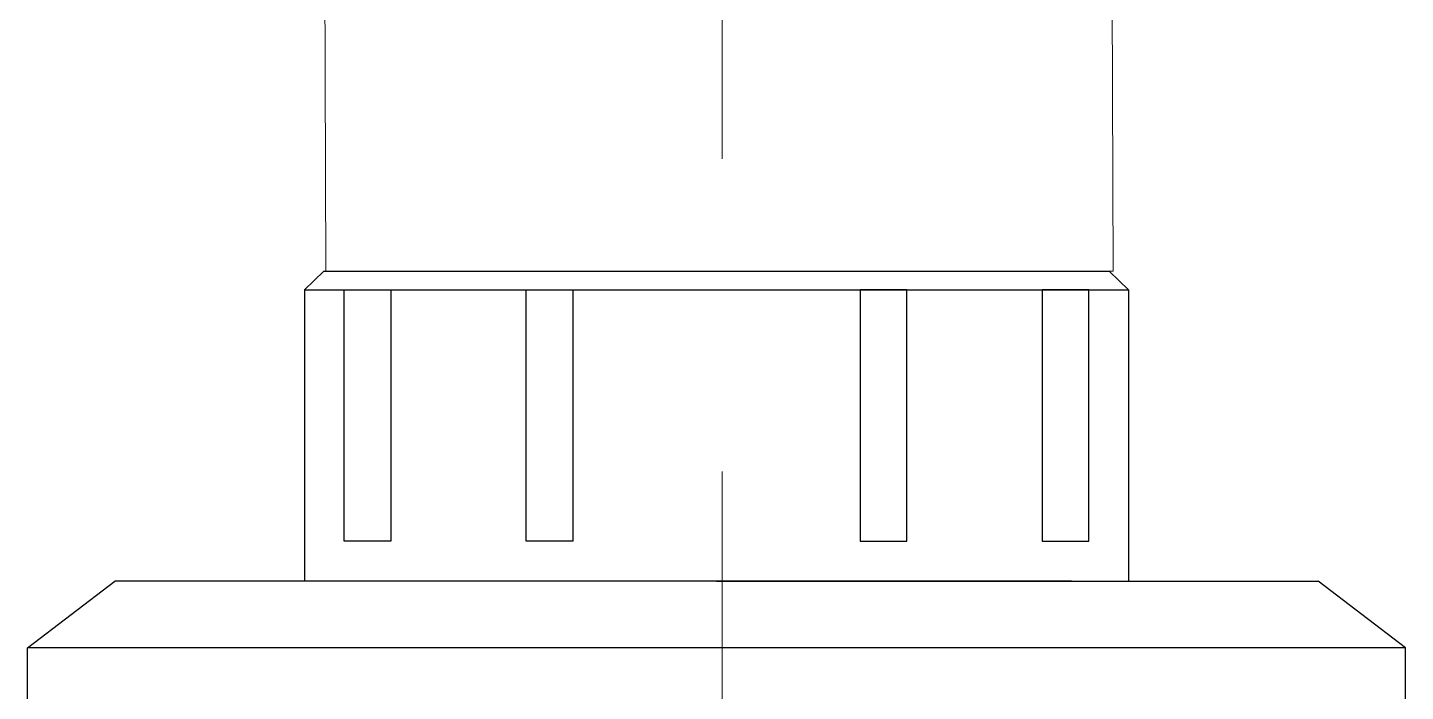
# Model space of a CAD drawing. Header units: millimetres. Extents: x 3795014 to 4300160, y 3869364 to 4016788.
# Drawn here: x 4229125.4 to 4229235.7, y 3922703.4 to 3922756.4 of the extents above; entities that cross this region are included whole.
import ezdxf

# ---------------------------------------------------------------- set-up
doc = ezdxf.new("R2010")
doc.units = ezdxf.units.MM
doc.linetypes.add('CENTER', pattern=[2, 1.25, -0.25, 0.25, -0.25])
doc.layers.add('АРМАТУРА', color=2, linetype='Continuous')
doc.layers.add('Дополнительная', color=7, linetype='Continuous', lineweight=18)

msp = doc.modelspace()

# ---------------------------------------------------------------- linework, layer by layer
at = {"layer": 'АРМАТУРА', "color": 0, "lineweight": -3}
for p, q in [((4229147.57, 3922735.47, 0), (4229149.11, 3922736.96, 0)), ((4229149.11, 3922736.96, 0), (4229211.97, 3922736.96, 0)), ((4229149.11, 3922736.96, 0), (4229211.97, 3922736.96, 0)), ((4229213.52, 3922735.47, 0), (4229211.97, 3922736.96, 0)), ((4229147.57, 3922735.47, 0), (4229147.57, 3922712.17, 0)), ((4229147.57, 3922735.47, 0), (4229213.52, 3922735.47, 0)), ((4229147.57, 3922735.47, 0), (4229213.52, 3922735.47, 0)), ((4229150.73, 3922715.37, 0), (4229150.73, 3922735.47, 0)), ((4229150.73, 3922735.47, 0), (4229154.48, 3922735.47, 0)), ((4229154.48, 3922735.47, 0), (4229154.48, 3922715.37, 0)), ((4229165.31, 3922715.37, 0), (4229165.31, 3922735.47, 0)), ((4229165.31, 3922735.47, 0), (4229169.05, 3922735.47, 0)), ((4229169.05, 3922735.47, 0), (4229169.05, 3922715.37, 0)), ((4229192.03, 3922735.47, 0), (4229192.03, 3922715.37, 0)), ((4229195.77, 3922735.47, 0), (4229192.03, 3922735.47, 0)), ((4229195.77, 3922715.37, 0), (4229195.77, 3922735.47, 0)), ((4229206.61, 3922735.47, 0), (4229206.61, 3922715.37, 0)), ((4229210.35, 3922735.47, 0), (4229206.61, 3922735.47, 0)), ((4229210.35, 3922715.37, 0), (4229210.35, 3922735.47, 0)), ((4229213.52, 3922735.47, 0), (4229213.52, 3922712.17, 0)), ((4229154.48, 3922715.37, 0), (4229150.73, 3922715.37, 0)), ((4229169.05, 3922715.37, 0), (4229165.31, 3922715.37, 0)), ((4229192.03, 3922715.37, 0), (4229195.77, 3922715.37, 0)), ((4229206.61, 3922715.37, 0), (4229210.35, 3922715.37, 0)), ((4229125.4, 3922706.83, 0), (4229132.39, 3922712.17, 0)), ((4229180.54, 3922712.17, 0), (4229132.39, 3922712.17, 0)), ((4229208.97, 3922712.17, 0), (4229152.12, 3922712.17, 0)), ((4229180.54, 3922712.17, 0), (4229228.69, 3922712.17, 0)), ((4229235.69, 3922706.83, 0), (4229228.69, 3922712.17, 0)), ((4229235.69, 3922706.83, 0), (4229125.4, 3922706.83, 0)), ((4229125.4, 3922675.31, 0), (4229125.4, 3922706.83, 0)), ((4229235.69, 3922675.31, 0), (4229235.69, 3922706.83, 0))]:
    msp.add_line(p, q, dxfattribs=at)
at = {"layer": 'Дополнительная', "linetype": 'CENTER', "ltscale": 100}
msp.add_line((4229180.51, 3928870.94, 0), (4229181.08, 3921782.58, 0), dxfattribs=at)
at = {"layer": 'Дополнительная', "ltscale": 25, "elevation": 0}
msp.add_lwpolyline([(4229148.98, 3922823.91), (4229211.98, 3922823.91), (4229212.28, 3922736.96), (4229149.28, 3922736.96)], close=True, dxfattribs=at)

doc.saveas('drawing.dxf')
